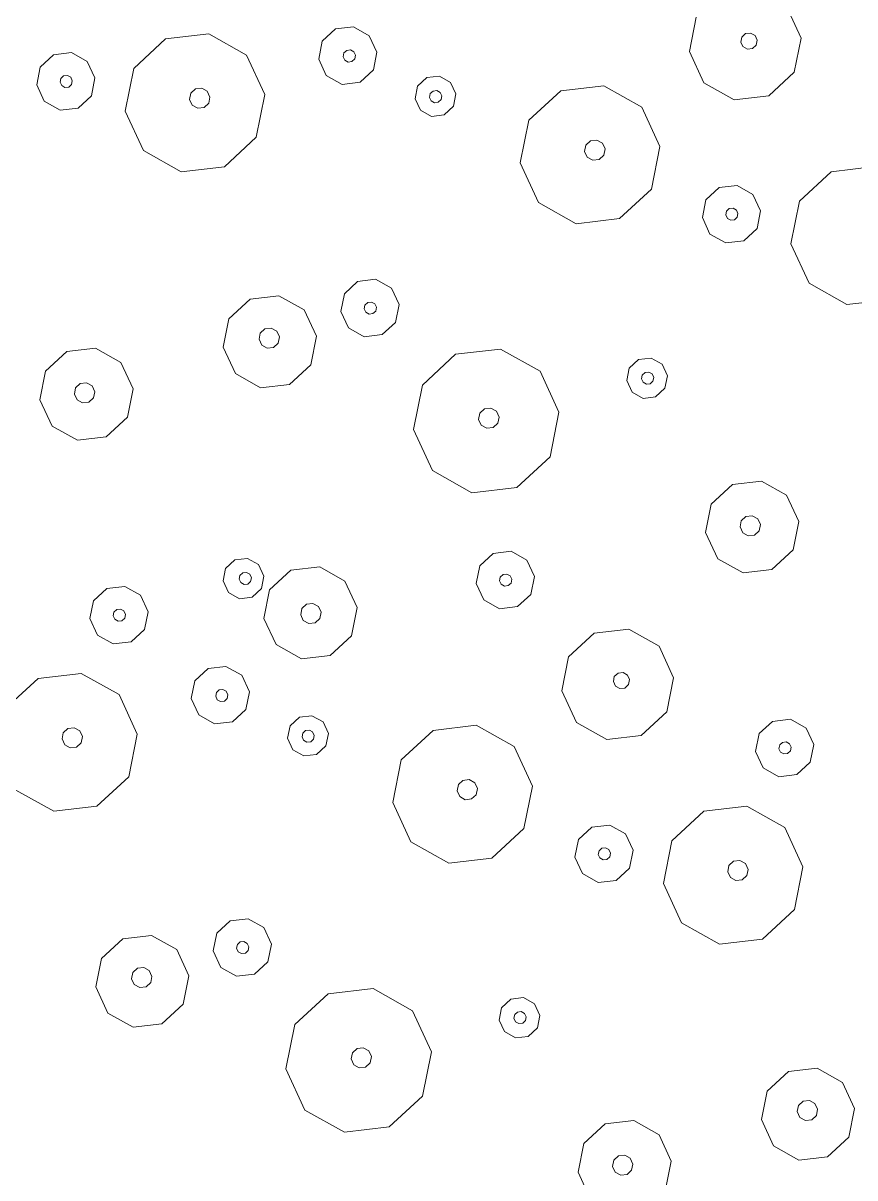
# Model space of a CAD drawing. Header units: metres. Extents: x -2858 to 512, y -1995 to 1252.
# Drawn here: x -590.15 to -587.878, y 441.287 to 444.44 of the extents above; entities that cross this region are included whole.
import ezdxf
from ezdxf.lldxf.tags import DXFTag

# ---------------------------------------------------------------- set-up
doc = ezdxf.new("R2010")
doc.units = ezdxf.units.M
doc.layers.add('Calque commun', color=7, linetype='Continuous')
tags = doc.linetypes.add('HIDDENX2', pattern=[0.75, 0.5, -0.25]).pattern_tags.tags
tags[6:7] = [DXFTag(74, 4), DXFTag(75, 0), DXFTag(340, '0'), DXFTag(46, 1.0), DXFTag(50, 0.0), DXFTag(44, 0.0), DXFTag(45, 0.0)]
tags[4:5] = [DXFTag(74, 4), DXFTag(75, 0), DXFTag(340, '0'), DXFTag(46, 1.0), DXFTag(50, 0.0), DXFTag(44, 0.0), DXFTag(45, 0.0)]

# ---------------------------------------------------------------- blocks, each defined once
blk = doc.blocks.new('pattern')
at = {"layer": 'Calque commun', "color": 54, "linetype": 'Continuous', "lineweight": 9}
for p, q in [((57.6831, 23.9485), (57.7512, 23.9888)), ((57.7512, 23.9888), (57.8299, 23.9813)), ((57.8299, 23.9813), (57.8892, 23.9289)), ((57.6516, 23.876), (57.6831, 23.9485)), ((57.8892, 23.9289), (57.9064, 23.8517)), ((57.6688, 23.7987), (57.6516, 23.876)), ((57.7446, 23.8586), (57.7515, 23.8745)), ((57.7515, 23.8745), (57.7664, 23.8833)), ((57.7664, 23.8833), (57.7836, 23.8816)), ((57.7836, 23.8816), (57.7966, 23.8702)), ((57.7966, 23.8702), (57.8003, 23.8533)), ((57.7484, 23.8417), (57.7446, 23.8586)), ((57.7613, 23.8303), (57.7484, 23.8417)), ((57.7935, 23.8374), (57.7786, 23.8286)), ((57.8003, 23.8533), (57.7935, 23.8374)), ((57.9064, 23.8517), (57.875, 23.7791)), ((57.7786, 23.8286), (57.7613, 23.8303)), ((57.7281, 23.7464), (57.6688, 23.7987)), ((57.875, 23.7791), (57.8069, 23.7389)), ((57.8069, 23.7389), (57.7281, 23.7464)), ((58.1236, 23.671), (58.1918, 23.7112)), ((58.0922, 23.5984), (58.1236, 23.671)), ((58.1094, 23.5212), (58.0922, 23.5984)), ((58.1926, 23.5825), (58.1995, 23.5984)), ((58.1995, 23.5984), (58.2144, 23.6072)), ((58.2144, 23.6072), (58.2316, 23.6056)), ((58.2316, 23.6056), (58.2446, 23.5941)), ((58.2446, 23.5941), (58.2483, 23.5772)), ((58.1964, 23.5656), (58.1926, 23.5825)), ((58.2093, 23.5542), (58.1964, 23.5656)), ((58.2266, 23.5526), (58.2093, 23.5542)), ((58.2415, 23.5614), (58.2266, 23.5526)), ((58.2483, 23.5772), (58.2415, 23.5614)), ((58.347, 23.5741), (58.3156, 23.5015)), ((58.1687, 23.4688), (58.1094, 23.5212)), ((58.3156, 23.5015), (58.2474, 23.4613)), ((57.2852, 23.4034), (57.3874, 23.4637)), ((57.3874, 23.4637), (57.5055, 23.4525)), ((58.2474, 23.4613), (58.1687, 23.4688)), ((57.5055, 23.4525), (57.5944, 23.3739)), ((57.238, 23.2945), (57.2852, 23.4034)), ((57.5944, 23.3739), (57.6203, 23.2581)), ((57.3901, 23.2962), (57.4051, 23.305)), ((57.4051, 23.305), (57.4223, 23.3034)), ((57.4223, 23.3034), (57.4352, 23.2919)), ((57.2638, 23.1787), (57.238, 23.2945)), ((57.3833, 23.2803), (57.3901, 23.2962)), ((57.387, 23.2634), (57.3833, 23.2803)), ((57.439, 23.275), (57.4321, 23.2591)), ((57.4352, 23.2919), (57.439, 23.275)), ((57.4, 23.252), (57.387, 23.2634)), ((57.4172, 23.2503), (57.4, 23.252)), ((57.4321, 23.2591), (57.4172, 23.2503)), ((57.6203, 23.2581), (57.573, 23.1493)), ((57.0167, 23.2024), (57.0593, 23.2275)), ((57.0593, 23.2275), (57.1085, 23.2228)), ((57.1085, 23.2228), (57.1456, 23.1901)), ((56.9971, 23.157), (57.0167, 23.2024)), ((57.1456, 23.1901), (57.1563, 23.1418)), ((57.3527, 23.1002), (57.2638, 23.1787)), ((57.0078, 23.1087), (56.9971, 23.157)), ((57.0593, 23.1519), (57.0634, 23.1614)), ((57.0615, 23.1417), (57.0593, 23.1519)), ((57.0634, 23.1614), (57.0723, 23.1667)), ((57.0723, 23.1667), (57.0827, 23.1657)), ((57.0827, 23.1657), (57.0904, 23.1588)), ((57.0927, 23.1487), (57.0886, 23.1392)), ((57.0904, 23.1588), (57.0927, 23.1487)), ((57.573, 23.1493), (57.4709, 23.0889)), ((58.0664, 23.1385), (58.0962, 23.156)), ((58.0962, 23.156), (58.1307, 23.1528)), ((58.1307, 23.1528), (58.1566, 23.1299)), ((57.0693, 23.1349), (57.0615, 23.1417)), ((57.0796, 23.1339), (57.0693, 23.1349)), ((57.0886, 23.1392), (57.0796, 23.1339)), ((57.1563, 23.1418), (57.1367, 23.0965)), ((58.0526, 23.1067), (58.0664, 23.1385)), ((58.0904, 23.1038), (58.0946, 23.1134)), ((58.0946, 23.1134), (58.1035, 23.1187)), ((58.1035, 23.1187), (58.1138, 23.1177)), ((58.1138, 23.1177), (58.1216, 23.1108)), ((58.1566, 23.1299), (58.1641, 23.0961)), ((57.0449, 23.076), (57.0078, 23.1087)), ((57.1367, 23.0965), (57.0941, 23.0713)), ((57.4709, 23.0889), (57.3527, 23.1002)), ((58.0602, 23.0729), (58.0526, 23.1067)), ((58.0927, 23.0937), (58.0904, 23.1038)), ((58.1005, 23.0868), (58.0927, 23.0937)), ((58.1108, 23.0859), (58.1005, 23.0868)), ((58.1197, 23.0911), (58.1108, 23.0859)), ((58.1239, 23.1007), (58.1197, 23.0911)), ((58.1216, 23.1108), (58.1239, 23.1007)), ((58.1641, 23.0961), (58.1504, 23.0643)), ((57.0941, 23.0713), (57.0449, 23.076)), ((57.561, 23.0274), (57.6036, 23.0525)), ((57.6036, 23.0525), (57.6528, 23.0478)), ((58.0861, 23.05), (58.0602, 23.0729)), ((58.1206, 23.0467), (58.0861, 23.05)), ((58.1504, 23.0643), (58.1206, 23.0467)), ((57.5414, 22.982), (57.561, 23.0274)), ((57.6528, 23.0478), (57.6899, 23.0151)), ((58.3381, 22.9841), (58.4446, 23.0469)), ((58.4446, 23.0469), (58.5676, 23.0352)), ((58.5676, 23.0352), (58.6603, 22.9534)), ((57.6036, 22.9769), (57.6077, 22.9864)), ((57.6077, 22.9864), (57.6166, 22.9917)), ((57.6166, 22.9917), (57.627, 22.9907)), ((57.627, 22.9907), (57.6348, 22.9838)), ((57.6899, 23.0151), (57.7006, 22.9669)), ((57.5521, 22.9338), (57.5414, 22.982)), ((57.6058, 22.9668), (57.6036, 22.9769)), ((57.6136, 22.9599), (57.6058, 22.9668)), ((57.6239, 22.9589), (57.6136, 22.9599)), ((57.6329, 22.9642), (57.6239, 22.9589)), ((57.637, 22.9737), (57.6329, 22.9642)), ((57.6348, 22.9838), (57.637, 22.9737)), ((57.7006, 22.9669), (57.681, 22.9215)), ((58.289, 22.8707), (58.3381, 22.9841)), ((57.5892, 22.901), (57.5521, 22.9338)), ((58.6603, 22.9534), (58.6871, 22.8328)), ((57.6384, 22.8964), (57.5892, 22.901)), ((57.681, 22.9215), (57.6384, 22.8964)), ((58.3158, 22.7501), (58.289, 22.8707)), ((58.4502, 22.855), (58.4571, 22.8709)), ((58.4571, 22.8709), (58.472, 22.8796)), ((58.472, 22.8796), (58.4892, 22.878)), ((58.4892, 22.878), (58.5021, 22.8666)), ((58.5021, 22.8666), (58.5059, 22.8497)), ((57.1361, 22.7954), (57.2178, 22.8437)), ((57.2178, 22.8437), (57.3124, 22.8347)), ((57.3124, 22.8347), (57.3835, 22.7718)), ((58.4539, 22.8381), (58.4502, 22.855)), ((58.4669, 22.8266), (58.4539, 22.8381)), ((58.499, 22.8338), (58.4841, 22.825)), ((58.5059, 22.8497), (58.499, 22.8338)), ((58.6871, 22.8328), (58.638, 22.7194)), ((56.5905, 22.7658), (56.6586, 22.806)), ((56.6586, 22.806), (56.7373, 22.7985)), ((56.7373, 22.7985), (56.7966, 22.7461)), ((58.4841, 22.825), (58.4669, 22.8266)), ((56.559, 22.6932), (56.5905, 22.7658)), ((57.0983, 22.7083), (57.1361, 22.7954)), ((57.3835, 22.7718), (57.4042, 22.6792)), ((57.6136, 22.7055), (57.7158, 22.7658)), ((57.7158, 22.7658), (57.834, 22.7545)), ((56.7966, 22.7461), (56.8138, 22.6689)), ((57.834, 22.7545), (57.9229, 22.676)), ((58.4085, 22.6682), (58.3158, 22.7501)), ((56.6663, 22.6932), (56.6812, 22.702)), ((56.6812, 22.702), (56.6984, 22.7004)), ((57.119, 22.6156), (57.0983, 22.7083)), ((57.2146, 22.6969), (57.2201, 22.7096)), ((57.2201, 22.7096), (57.232, 22.7167)), ((57.232, 22.7167), (57.2458, 22.7154)), ((57.2458, 22.7154), (57.2562, 22.7062)), ((57.2562, 22.7062), (57.2592, 22.6927)), ((57.5664, 22.5966), (57.6136, 22.7055)), ((58.638, 22.7194), (58.5315, 22.6565)), ((56.5762, 22.616), (56.559, 22.6932)), ((56.6594, 22.6773), (56.6663, 22.6932)), ((56.6632, 22.6605), (56.6594, 22.6773)), ((56.6984, 22.7004), (56.7114, 22.6889)), ((56.7152, 22.672), (56.7083, 22.6562)), ((56.7114, 22.6889), (56.7152, 22.672)), ((57.2176, 22.6834), (57.2146, 22.6969)), ((57.228, 22.6743), (57.2176, 22.6834)), ((57.2417, 22.6729), (57.228, 22.6743)), ((57.2537, 22.68), (57.2417, 22.6729)), ((57.2592, 22.6927), (57.2537, 22.68)), ((57.4042, 22.6792), (57.3664, 22.5921)), ((57.9229, 22.676), (57.9487, 22.5602)), ((56.6762, 22.649), (56.6632, 22.6605)), ((56.6934, 22.6474), (56.6762, 22.649)), ((56.7083, 22.6562), (56.6934, 22.6474)), ((56.8138, 22.6689), (56.7824, 22.5963)), ((58.5315, 22.6565), (58.4085, 22.6682)), ((56.6355, 22.5636), (56.5762, 22.616)), ((57.1901, 22.5528), (57.119, 22.6156)), ((57.7186, 22.5983), (57.7335, 22.6071)), ((57.7335, 22.6071), (57.7507, 22.6054)), ((56.7824, 22.5963), (56.7143, 22.5561)), ((57.3664, 22.5921), (57.2846, 22.5438)), ((57.5922, 22.4808), (57.5664, 22.5966)), ((57.7117, 22.5824), (57.7186, 22.5983)), ((57.7155, 22.5655), (57.7117, 22.5824)), ((57.7507, 22.6054), (57.7637, 22.594)), ((57.7675, 22.5771), (57.7606, 22.5612)), ((57.7637, 22.594), (57.7675, 22.5771)), ((55.9723, 22.5473), (56.0613, 22.4688)), ((56.7143, 22.5561), (56.6355, 22.5636)), ((57.2846, 22.5438), (57.1901, 22.5528)), ((57.7285, 22.554), (57.7155, 22.5655)), ((57.7457, 22.5524), (57.7285, 22.554)), ((57.7606, 22.5612), (57.7457, 22.5524)), ((57.9487, 22.5602), (57.9015, 22.4513)), ((57.6812, 22.4022), (57.5922, 22.4808)), ((58.4105, 22.4626), (58.4531, 22.4877)), ((58.4531, 22.4877), (58.5023, 22.483)), ((58.5023, 22.483), (58.5394, 22.4503)), ((56.0613, 22.4688), (56.0871, 22.3529)), ((57.9015, 22.4513), (57.7993, 22.391)), ((58.3908, 22.4172), (58.4105, 22.4626)), ((58.5394, 22.4503), (58.5501, 22.402)), ((58.453, 22.4121), (58.4572, 22.4216)), ((58.4572, 22.4216), (58.4661, 22.4269)), ((58.4661, 22.4269), (58.4765, 22.4259)), ((58.4765, 22.4259), (58.4842, 22.419)), ((58.4842, 22.419), (58.4865, 22.4089)), ((57.7993, 22.391), (57.6812, 22.4022)), ((58.4016, 22.3689), (58.3908, 22.4172)), ((58.4553, 22.4019), (58.453, 22.4121)), ((58.4631, 22.3951), (58.4553, 22.4019)), ((58.4734, 22.3941), (58.4631, 22.3951)), ((58.4824, 22.3993), (58.4734, 22.3941)), ((58.4865, 22.4089), (58.4824, 22.3993)), ((58.5501, 22.402), (58.5305, 22.3566)), ((58.6256, 22.3522), (58.6937, 22.3924)), ((58.6937, 22.3924), (58.7724, 22.3849)), ((58.4387, 22.3362), (58.4016, 22.3689)), ((58.5305, 22.3566), (58.4879, 22.3315)), ((58.7724, 22.3849), (58.8317, 22.3325)), ((56.0871, 22.3529), (56.0399, 22.2441)), ((57.1643, 22.2827), (57.184, 22.3281)), ((57.184, 22.3281), (57.2266, 22.3532)), ((57.2266, 22.3532), (57.2758, 22.3485)), ((57.2758, 22.3485), (57.3128, 22.3158)), ((58.4879, 22.3315), (58.4387, 22.3362)), ((58.5941, 22.2796), (58.6256, 22.3522)), ((58.8317, 22.3325), (58.8489, 22.2553)), ((57.2306, 22.2871), (57.2396, 22.2924)), ((57.2396, 22.2924), (57.2499, 22.2914)), ((57.3128, 22.3158), (57.3236, 22.2676)), ((55.8196, 22.195), (55.7306, 22.2735)), ((57.1751, 22.2345), (57.1643, 22.2827)), ((57.2265, 22.2776), (57.2306, 22.2871)), ((57.2288, 22.2675), (57.2265, 22.2776)), ((57.2366, 22.2606), (57.2288, 22.2675)), ((57.2469, 22.2596), (57.2366, 22.2606)), ((57.2558, 22.2649), (57.2469, 22.2596)), ((57.2499, 22.2914), (57.2577, 22.2846)), ((57.26, 22.2744), (57.2558, 22.2649)), ((57.2577, 22.2846), (57.26, 22.2744)), ((57.3236, 22.2676), (57.3039, 22.2222)), ((58.6113, 22.2024), (58.5941, 22.2796)), ((58.6871, 22.2622), (58.694, 22.2781)), ((58.6909, 22.2453), (58.6871, 22.2622)), ((58.694, 22.2781), (58.7089, 22.2869)), ((58.7089, 22.2869), (58.7261, 22.2853)), ((58.7261, 22.2853), (58.7391, 22.2738)), ((58.7391, 22.2738), (58.7428, 22.2569)), ((56.0399, 22.2441), (55.9377, 22.1837)), ((56.5195, 22.2015), (56.5332, 22.2333)), ((56.5332, 22.2333), (56.563, 22.2509)), ((56.563, 22.2509), (56.5975, 22.2476)), ((56.5975, 22.2476), (56.6234, 22.2247)), ((57.2121, 22.2018), (57.1751, 22.2345)), ((58.7038, 22.2339), (58.6909, 22.2453)), ((58.7211, 22.2323), (58.7038, 22.2339)), ((58.736, 22.241), (58.7211, 22.2323)), ((58.7428, 22.2569), (58.736, 22.241)), ((58.8489, 22.2553), (58.8175, 22.1827)), ((56.527, 22.1677), (56.5195, 22.2015)), ((56.5573, 22.1987), (56.5614, 22.2082)), ((56.5595, 22.1885), (56.5573, 22.1987)), ((56.5614, 22.2082), (56.5703, 22.2135)), ((56.5703, 22.2135), (56.5807, 22.2125)), ((56.5807, 22.2125), (56.5884, 22.2056)), ((56.5884, 22.2056), (56.5907, 22.1955)), ((56.6234, 22.2247), (56.631, 22.1909)), ((57.2614, 22.1971), (57.2121, 22.2018)), ((57.3039, 22.2222), (57.2614, 22.1971)), ((57.8783, 22.1945), (57.9081, 22.2121)), ((57.9081, 22.2121), (57.9426, 22.2088)), ((57.9426, 22.2088), (57.9685, 22.1859)), ((58.6706, 22.15), (58.6113, 22.2024)), ((55.9377, 22.1837), (55.8196, 22.195)), ((56.5529, 22.1448), (56.527, 22.1677)), ((56.5673, 22.1817), (56.5595, 22.1885)), ((56.5776, 22.1807), (56.5673, 22.1817)), ((56.5866, 22.1859), (56.5776, 22.1807)), ((56.5907, 22.1955), (56.5866, 22.1859)), ((56.631, 22.1909), (56.6172, 22.1591)), ((57.8645, 22.1628), (57.8783, 22.1945)), ((57.904, 22.16), (57.9081, 22.1695)), ((57.9081, 22.1695), (57.917, 22.1748)), ((57.917, 22.1748), (57.9274, 22.1738)), ((57.9274, 22.1738), (57.9352, 22.167)), ((57.9352, 22.167), (57.9374, 22.1568)), ((57.9685, 22.1859), (57.976, 22.1522)), ((58.8175, 22.1827), (58.7494, 22.1425)), ((56.0279, 22.1222), (56.0704, 22.1473)), ((56.0704, 22.1473), (56.1197, 22.1426)), ((56.1197, 22.1426), (56.1567, 22.1099)), ((56.5874, 22.1415), (56.5529, 22.1448)), ((56.6172, 22.1591), (56.5874, 22.1415)), ((56.805, 22.0789), (56.9114, 22.1418)), ((56.9114, 22.1418), (57.0344, 22.13)), ((57.8721, 22.129), (57.8645, 22.1628)), ((57.9062, 22.1499), (57.904, 22.16)), ((57.914, 22.143), (57.9062, 22.1499)), ((57.9244, 22.142), (57.914, 22.143)), ((57.9333, 22.1473), (57.9244, 22.142)), ((57.9374, 22.1568), (57.9333, 22.1473)), ((57.976, 22.1522), (57.9623, 22.1204)), ((58.7494, 22.1425), (58.6706, 22.15)), ((56.0082, 22.0768), (56.0279, 22.1222)), ((56.1567, 22.1099), (56.1675, 22.0617)), ((57.0344, 22.13), (57.1271, 22.0482)), ((57.898, 22.1061), (57.8721, 22.129)), ((57.9325, 22.1028), (57.898, 22.1061)), ((57.9623, 22.1204), (57.9325, 22.1028)), ((56.0189, 22.0286), (56.0082, 22.0768)), ((56.0704, 22.0717), (56.0745, 22.0812)), ((56.0727, 22.0616), (56.0704, 22.0717)), ((56.0745, 22.0812), (56.0835, 22.0865)), ((56.0835, 22.0865), (56.0938, 22.0855)), ((56.0938, 22.0855), (56.1016, 22.0787)), ((56.1016, 22.0787), (56.1038, 22.0685)), ((56.7558, 21.9655), (56.805, 22.0789)), ((56.0804, 22.0547), (56.0727, 22.0616)), ((56.0908, 22.0537), (56.0804, 22.0547)), ((56.0997, 22.059), (56.0908, 22.0537)), ((56.1038, 22.0685), (56.0997, 22.059)), ((56.1675, 22.0617), (56.1478, 22.0163)), ((57.1271, 22.0482), (57.154, 21.9276)), ((57.5696, 22.0235), (57.6377, 22.0637)), ((57.6377, 22.0637), (57.7164, 22.0562)), ((57.7164, 22.0562), (57.7757, 22.0038)), ((56.056, 21.9958), (56.0189, 22.0286)), ((56.1478, 22.0163), (56.1052, 21.9912)), ((57.5381, 21.9509), (57.5696, 22.0235)), ((56.1052, 21.9912), (56.056, 21.9958)), ((57.7757, 22.0038), (57.7929, 21.9266)), ((57.9373, 21.9578), (57.9799, 21.983)), ((57.9799, 21.983), (58.0291, 21.9783)), ((58.0291, 21.9783), (58.0662, 21.9456)), ((56.7827, 21.8449), (56.7558, 21.9655)), ((56.917, 21.9498), (56.9239, 21.9657)), ((56.9208, 21.9329), (56.917, 21.9498)), ((56.9239, 21.9657), (56.9388, 21.9744)), ((56.9388, 21.9744), (56.956, 21.9728)), ((56.956, 21.9728), (56.969, 21.9614)), ((56.969, 21.9614), (56.9727, 21.9445)), ((57.5553, 21.8737), (57.5381, 21.9509)), ((57.6383, 21.9432), (57.6452, 21.9591)), ((57.6452, 21.9591), (57.6601, 21.9679)), ((57.6601, 21.9679), (57.6774, 21.9662)), ((57.6774, 21.9662), (57.6903, 21.9548)), ((57.6903, 21.9548), (57.6941, 21.9379)), ((57.9176, 21.9125), (57.9373, 21.9578)), ((58.0662, 21.9456), (58.0769, 21.8973)), ((55.6029, 21.8902), (55.6847, 21.9385)), ((55.6847, 21.9385), (55.7792, 21.9295)), ((55.7792, 21.9295), (55.8503, 21.8666)), ((56.9337, 21.9214), (56.9208, 21.9329)), ((56.951, 21.9198), (56.9337, 21.9214)), ((56.9659, 21.9286), (56.951, 21.9198)), ((56.9727, 21.9445), (56.9659, 21.9286)), ((57.154, 21.9276), (57.1048, 21.8142)), ((57.6421, 21.9263), (57.6383, 21.9432)), ((57.6551, 21.9149), (57.6421, 21.9263)), ((57.6723, 21.9132), (57.6551, 21.9149)), ((57.6872, 21.922), (57.6723, 21.9132)), ((57.6941, 21.9379), (57.6872, 21.922)), ((57.7929, 21.9266), (57.7615, 21.854)), ((57.9785, 21.9103), (57.9827, 21.9198)), ((57.9827, 21.9198), (57.9916, 21.9251)), ((57.9916, 21.9251), (58.0019, 21.9241)), ((58.0019, 21.9241), (58.0097, 21.9172)), ((58.0097, 21.9172), (58.012, 21.9071)), ((55.5652, 21.8031), (55.6029, 21.8902)), ((57.9284, 21.8642), (57.9176, 21.9125)), ((57.9808, 21.9001), (57.9785, 21.9103)), ((57.9886, 21.8933), (57.9808, 21.9001)), ((57.9989, 21.8923), (57.9886, 21.8933)), ((58.0078, 21.8976), (57.9989, 21.8923)), ((58.012, 21.9071), (58.0078, 21.8976)), ((58.0769, 21.8973), (58.0572, 21.8519)), ((55.8503, 21.8666), (55.871, 21.774)), ((56.0805, 21.8003), (56.1826, 21.8606)), ((56.1826, 21.8606), (56.3008, 21.8493)), ((57.6146, 21.8213), (57.5553, 21.8737)), ((57.7615, 21.854), (57.6934, 21.8138)), ((57.9654, 21.8315), (57.9284, 21.8642)), ((58.0572, 21.8519), (58.0147, 21.8268)), ((58.2277, 21.8071), (58.3299, 21.8674)), ((58.3299, 21.8674), (58.448, 21.8561)), ((58.448, 21.8561), (58.5369, 21.7776)), ((56.3008, 21.8493), (56.3897, 21.7708)), ((56.8753, 21.763), (56.7827, 21.8449)), ((57.6934, 21.8138), (57.6146, 21.8213)), ((58.0147, 21.8268), (57.9654, 21.8315)), ((55.6814, 21.7917), (55.6869, 21.8044)), ((55.6844, 21.7782), (55.6814, 21.7917)), ((55.6869, 21.8044), (55.6988, 21.8115)), ((55.6988, 21.8115), (55.7126, 21.8102)), ((55.7126, 21.8102), (55.723, 21.801)), ((55.726, 21.7875), (55.7205, 21.7748)), ((55.723, 21.801), (55.726, 21.7875)), ((56.0333, 21.6914), (56.0805, 21.8003)), ((57.1048, 21.8142), (56.9984, 21.7513)), ((57.6759, 21.777), (57.7057, 21.7946)), ((57.7057, 21.7946), (57.7402, 21.7913)), ((57.7402, 21.7913), (57.7661, 21.7684)), ((58.1805, 21.6982), (58.2277, 21.8071)), ((55.6948, 21.7691), (55.6844, 21.7782)), ((55.7086, 21.7678), (55.6948, 21.7691)), ((55.7205, 21.7748), (55.7086, 21.7678)), ((55.871, 21.774), (55.8332, 21.6869)), ((56.3897, 21.7708), (56.4155, 21.655)), ((56.9984, 21.7513), (56.8753, 21.763)), ((57.6621, 21.7453), (57.6759, 21.777)), ((57.7019, 21.7544), (57.7109, 21.7597)), ((57.7109, 21.7597), (57.7212, 21.7587)), ((57.7212, 21.7587), (57.729, 21.7518)), ((57.7661, 21.7684), (57.7736, 21.7346)), ((58.5369, 21.7776), (58.5627, 21.6618)), ((57.6697, 21.7115), (57.6621, 21.7453)), ((57.6978, 21.7449), (57.7019, 21.7544)), ((57.7, 21.7347), (57.6978, 21.7449)), ((57.7078, 21.7279), (57.7, 21.7347)), ((57.7182, 21.7269), (57.7078, 21.7279)), ((57.7271, 21.7322), (57.7182, 21.7269)), ((57.7312, 21.7417), (57.7271, 21.7322)), ((57.729, 21.7518), (57.7312, 21.7417)), ((57.7736, 21.7346), (57.7599, 21.7029)), ((56.1785, 21.6772), (56.1854, 21.6931)), ((56.1854, 21.6931), (56.2003, 21.7019)), ((56.2003, 21.7019), (56.2176, 21.7002)), ((56.2176, 21.7002), (56.2305, 21.6888)), ((57.6956, 21.6886), (57.6697, 21.7115)), ((57.7599, 21.7029), (57.7301, 21.6853)), ((58.2063, 21.5824), (58.1805, 21.6982)), ((58.3258, 21.684), (58.3326, 21.6998)), ((58.3326, 21.6998), (58.3475, 21.7086)), ((58.3475, 21.7086), (58.3648, 21.707)), ((58.3648, 21.707), (58.3778, 21.6956)), ((58.3778, 21.6956), (58.3815, 21.6787)), ((55.8332, 21.6869), (55.7515, 21.6386)), ((56.0591, 21.5756), (56.0333, 21.6914)), ((56.1823, 21.6603), (56.1785, 21.6772)), ((56.2343, 21.6719), (56.2274, 21.656)), ((56.2305, 21.6888), (56.2343, 21.6719)), ((57.7301, 21.6853), (57.6956, 21.6886)), ((58.3295, 21.6671), (58.3258, 21.684)), ((58.3425, 21.6556), (58.3295, 21.6671)), ((58.3746, 21.6628), (58.3597, 21.654)), ((58.3815, 21.6787), (58.3746, 21.6628)), ((56.1953, 21.6489), (56.1823, 21.6603)), ((56.2125, 21.6472), (56.1953, 21.6489)), ((56.2274, 21.656), (56.2125, 21.6472)), ((56.4155, 21.655), (56.3683, 21.5461)), ((57.9592, 21.606), (58.0018, 21.6311)), ((58.0018, 21.6311), (58.051, 21.6264)), ((58.3597, 21.654), (58.3425, 21.6556)), ((57.9396, 21.5606), (57.9592, 21.606)), ((58.051, 21.6264), (58.0881, 21.5937)), ((56.148, 21.497), (56.0591, 21.5756)), ((56.8773, 21.5574), (56.9199, 21.5825)), ((56.9199, 21.5825), (56.9691, 21.5778)), ((56.9691, 21.5778), (57.0062, 21.5451)), ((58.0059, 21.565), (58.0148, 21.5703)), ((58.0148, 21.5703), (58.0252, 21.5693)), ((58.0252, 21.5693), (58.0329, 21.5625)), ((58.0881, 21.5937), (58.0988, 21.5455)), ((58.2952, 21.5038), (58.2063, 21.5824)), ((56.3683, 21.5461), (56.2661, 21.4858)), ((56.8577, 21.512), (56.8773, 21.5574)), ((57.0062, 21.5451), (57.017, 21.4968)), ((57.9503, 21.5124), (57.9396, 21.5606)), ((58.0018, 21.5555), (58.0059, 21.565)), ((58.004, 21.5454), (58.0018, 21.5555)), ((58.0118, 21.5385), (58.004, 21.5454)), ((58.0221, 21.5375), (58.0118, 21.5385)), ((58.0311, 21.5428), (58.0221, 21.5375)), ((58.0352, 21.5523), (58.0311, 21.5428)), ((58.0329, 21.5625), (58.0352, 21.5523)), ((58.0988, 21.5455), (58.0792, 21.5001)), ((56.8684, 21.4637), (56.8577, 21.512)), ((56.9199, 21.5069), (56.924, 21.5164)), ((56.9221, 21.4967), (56.9199, 21.5069)), ((56.924, 21.5164), (56.9329, 21.5217)), ((56.9329, 21.5217), (56.9433, 21.5207)), ((56.9433, 21.5207), (56.9511, 21.5138)), ((56.9533, 21.5037), (56.9492, 21.4942)), ((56.9511, 21.5138), (56.9533, 21.5037)), ((57.9874, 21.4797), (57.9503, 21.5124)), ((58.4134, 21.4926), (58.2952, 21.5038)), ((56.2661, 21.4858), (56.148, 21.497)), ((56.9299, 21.4899), (56.9221, 21.4967)), ((56.9402, 21.4889), (56.9299, 21.4899)), ((56.9492, 21.4942), (56.9402, 21.4889)), ((57.017, 21.4968), (56.9973, 21.4515)), ((57.0924, 21.447), (57.1605, 21.4872)), ((57.1605, 21.4872), (57.2393, 21.4797)), ((57.2393, 21.4797), (57.2986, 21.4273)), ((58.0366, 21.475), (57.9874, 21.4797)), ((58.0792, 21.5001), (58.0366, 21.475)), ((56.9055, 21.431), (56.8684, 21.4637)), ((56.9973, 21.4515), (56.9547, 21.4263)), ((57.0609, 21.3744), (57.0924, 21.447)), ((56.9547, 21.4263), (56.9055, 21.431)), ((57.2986, 21.4273), (57.3158, 21.3501)), ((57.1608, 21.3729), (57.1757, 21.3817)), ((57.1757, 21.3817), (57.1929, 21.3801)), ((57.1929, 21.3801), (57.2059, 21.3686)), ((57.0781, 21.2972), (57.0609, 21.3744)), ((57.1539, 21.357), (57.1608, 21.3729)), ((57.1577, 21.3402), (57.1539, 21.357)), ((57.2097, 21.3517), (57.2028, 21.3359)), ((57.2059, 21.3686), (57.2097, 21.3517)), ((57.3158, 21.3501), (57.2843, 21.2775)), ((57.1707, 21.3287), (57.1577, 21.3402)), ((57.1879, 21.3271), (57.1707, 21.3287)), ((57.2028, 21.3359), (57.1879, 21.3271)), ((56.3314, 21.2576), (56.3451, 21.2893)), ((56.3451, 21.2893), (56.3749, 21.3069)), ((56.3749, 21.3069), (56.4094, 21.3036)), ((56.4094, 21.3036), (56.4353, 21.2807)), ((57.1374, 21.2448), (57.0781, 21.2972)), ((56.3389, 21.2238), (56.3314, 21.2576)), ((56.3708, 21.2548), (56.3749, 21.2644)), ((56.3731, 21.2447), (56.3708, 21.2548)), ((56.3749, 21.2644), (56.3839, 21.2696)), ((56.3839, 21.2696), (56.3942, 21.2686)), ((56.3942, 21.2686), (56.402, 21.2618)), ((56.4043, 21.2516), (56.4001, 21.2421)), ((56.402, 21.2618), (56.4043, 21.2516)), ((56.4353, 21.2807), (56.4429, 21.247)), ((57.2843, 21.2775), (57.2162, 21.2373)), ((56.3648, 21.2009), (56.3389, 21.2238)), ((56.3808, 21.2378), (56.3731, 21.2447)), ((56.3912, 21.2368), (56.3808, 21.2378)), ((56.4001, 21.2421), (56.3912, 21.2368)), ((56.4429, 21.247), (56.4291, 21.2152)), ((57.2162, 21.2373), (57.1374, 21.2448)), ((56.3993, 21.1976), (56.3648, 21.2009)), ((56.4291, 21.2152), (56.3993, 21.1976)), ((57.533, 21.1694), (57.6011, 21.2096)), ((57.6011, 21.2096), (57.6798, 21.2021)), ((57.6798, 21.2021), (57.7391, 21.1498)), ((57.5015, 21.0968), (57.533, 21.1694)), ((57.7391, 21.1498), (57.7563, 21.0726)), ((57.5187, 21.0196), (57.5015, 21.0968)), ((57.6019, 21.081), (57.6088, 21.0969)), ((57.6088, 21.0969), (57.6237, 21.1057)), ((57.6237, 21.1057), (57.6409, 21.104)), ((57.6409, 21.104), (57.6539, 21.0926)), ((56.4041, 21.0527), (56.4467, 21.0778)), ((56.4467, 21.0778), (56.4959, 21.0731)), ((56.4959, 21.0731), (56.533, 21.0404)), ((57.6057, 21.0641), (57.6019, 21.081)), ((57.6187, 21.0526), (57.6057, 21.0641)), ((57.6577, 21.0757), (57.6508, 21.0598)), ((57.6539, 21.0926), (57.6577, 21.0757)), ((57.7563, 21.0726), (57.7249, 21)), ((56.3845, 21.0073), (56.4041, 21.0527)), ((56.533, 21.0404), (56.5437, 20.9921)), ((57.6359, 21.051), (57.6187, 21.0526)), ((57.6508, 21.0598), (57.6359, 21.051)), ((56.3952, 20.959), (56.3845, 21.0073)), ((56.4454, 21.0051), (56.4495, 21.0146)), ((56.4476, 20.995), (56.4454, 21.0051)), ((56.4495, 21.0146), (56.4584, 21.0199)), ((56.4584, 21.0199), (56.4688, 21.0189)), ((56.4688, 21.0189), (56.4766, 21.012)), ((56.4788, 21.0019), (56.4747, 20.9924)), ((56.4766, 21.012), (56.4788, 21.0019)), ((57.578, 20.9673), (57.5187, 21.0196)), ((57.7249, 21), (57.6568, 20.9598)), ((56.4554, 20.9881), (56.4476, 20.995)), ((56.4657, 20.9871), (56.4554, 20.9881)), ((56.4747, 20.9924), (56.4657, 20.9871)), ((56.5437, 20.9921), (56.5241, 20.9467)), ((56.4323, 20.9263), (56.3952, 20.959)), ((56.5241, 20.9467), (56.4815, 20.9216)), ((56.6945, 20.9019), (56.7967, 20.9622)), ((56.7967, 20.9622), (56.9148, 20.9509)), ((56.9148, 20.9509), (57.0038, 20.8724)), ((57.6568, 20.9598), (57.578, 20.9673)), ((56.4815, 20.9216), (56.4323, 20.9263)), ((56.6473, 20.793), (56.6945, 20.9019)), ((57.0038, 20.8724), (57.0296, 20.7566)), ((56.6731, 20.6772), (56.6473, 20.793)), ((56.7926, 20.7788), (56.7995, 20.7947)), ((56.7963, 20.7619), (56.7926, 20.7788)), ((56.7995, 20.7947), (56.8144, 20.8034)), ((56.8144, 20.8034), (56.8316, 20.8018)), ((56.8316, 20.8018), (56.8446, 20.7904)), ((56.8446, 20.7904), (56.8483, 20.7735)), ((56.8093, 20.7504), (56.7963, 20.7619)), ((56.8265, 20.7488), (56.8093, 20.7504)), ((56.8415, 20.7576), (56.8265, 20.7488)), ((56.8483, 20.7735), (56.8415, 20.7576)), ((57.0296, 20.7566), (56.9824, 20.6477)), ((56.7621, 20.5986), (56.6731, 20.6772)), ((56.9824, 20.6477), (56.8802, 20.5874)), ((56.8802, 20.5874), (56.7621, 20.5986)), ((56.9704, 20.5258), (57.0129, 20.551)), ((57.0129, 20.551), (57.0622, 20.5463)), ((57.0622, 20.5463), (57.0992, 20.5136)), ((56.9507, 20.4805), (56.9704, 20.5258)), ((57.0992, 20.5136), (57.11, 20.4653)), ((56.9614, 20.4322), (56.9507, 20.4805)), ((57.0129, 20.4753), (57.017, 20.4849)), ((57.0151, 20.4652), (57.0129, 20.4753)), ((57.0229, 20.4583), (57.0151, 20.4652)), ((57.017, 20.4849), (57.026, 20.4902)), ((57.026, 20.4902), (57.0363, 20.4892)), ((57.0363, 20.4892), (57.0441, 20.4823)), ((57.0463, 20.4722), (57.0422, 20.4626)), ((57.0441, 20.4823), (57.0463, 20.4722)), ((57.11, 20.4653), (57.0903, 20.4199)), ((56.9985, 20.3995), (56.9614, 20.4322)), ((57.0333, 20.4574), (57.0229, 20.4583)), ((57.0422, 20.4626), (57.0333, 20.4574)), ((57.0903, 20.4199), (57.0477, 20.3948)), ((57.0477, 20.3948), (56.9985, 20.3995))]:
    blk.add_line(p, q, dxfattribs=at)
at = {"layer": 'Calque commun', "color": 7, "linetype": 'Continuous', "lineweight": 9}
mesh = blk.add_polyface(dxfattribs=at)
corners = [(70.8497, 113.5412), (53.8349, 19.1692), (74.7282, 106.3237), (76.0435, 113.5984), (74.769, 106.1763), (58.8077, 18.2701), (114.1703, 105.207), (114.1703, 98.5387)]
mesh.append_faces([[corners[k] for k in face] for face in [(3, 4, 6)]], dxfattribs={"vtx0": -1, "vtx1": -1, "color": 7})
mesh.append_faces([[corners[k] for k in face] for face in [(3, 2, 4)]], dxfattribs={"vtx0": -1, "vtx2": -1, "color": 7})
mesh.append_faces([[corners[k] for k in face] for face in [(5, 2, 1)]], dxfattribs={"vtx1": -1, "color": 7})
mesh.append_faces([[corners[k] for k in face] for face in [(0, 1, 2), (3, 0, 2)]], dxfattribs={"vtx1": -1, "vtx2": -1, "color": 7})
mesh.append_faces([[corners[k] for k in face] for face in [(4, 7, 6)]], dxfattribs={"vtx2": -1, "color": 7})

msp = doc.modelspace()

# ---------------------------------------------------------------- linework, layer by layer
at = {"layer": 'Calque commun', "color": 3, "linetype": 'HIDDENX2', "lineweight": 18, "extrusion": (0, 0, -1)}
msp.add_arc((494.5277, 544.1418), 162.6468, 258.823451, 321.396966, dxfattribs=at)
msp.add_arc((494.5277, 544.1418), 162.6468, 258.823451, 321.396966, dxfattribs=at)
msp.add_arc((494.5277, 544.1418), 162.6468, 258.823451, 321.396966, dxfattribs=at)

# ---------------------------------------------------------------- block references
at = {"layer": 'Calque commun', "color": 0, "linetype": 'ByBlock', "lineweight": -2, "rotation": 228.1617603435354}
msp.add_blockref('pattern', (-567.2453, 500.4263), dxfattribs=at)

doc.saveas('drawing.dxf')
